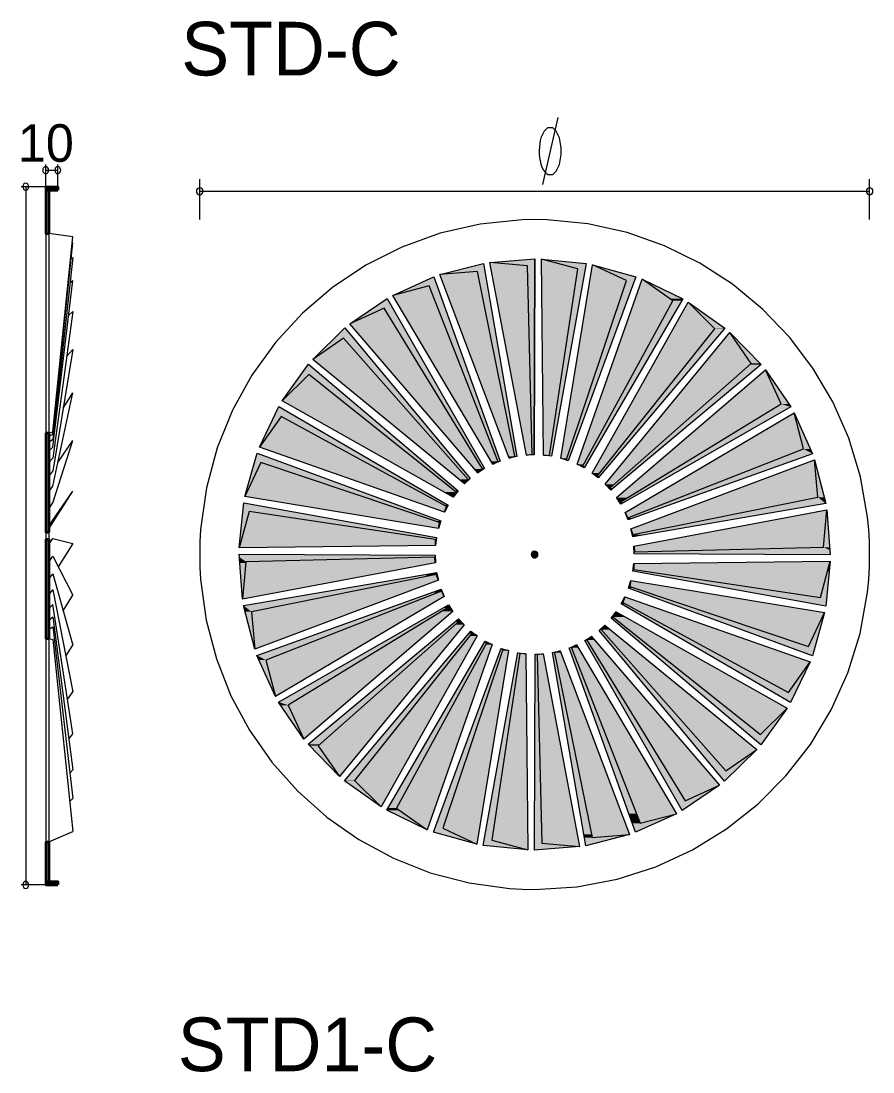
# Model space of a CAD drawing. Extents: x 0 to 244, y -13 to 257.
# Drawn here: x 133.9 to 243.9, y 121.6 to 257.3 of the extents above; entities that cross this region are included whole.
import ezdxf

# ---------------------------------------------------------------- set-up
doc = ezdxf.new("R2010")
doc.units = 0
for name, color, linetype in [('FILL', 8, 'Continuous'), ('GEOMETRY', 7, 'Continuous'), ('TEXT', 7, 'Continuous')]:
    doc.layers.add(name, color=color, linetype=linetype)

msp = doc.modelspace()

# ---------------------------------------------------------------- hatches: boundary and pattern name
at = {"layer": 'FILL'}
for points in [[(137.08, 235.5), (138.62, 235.5), (137.08, 235.95)], [(137.08, 235.95), (138.62, 235.5), (138.62, 235.95)], [(137.08, 229.92), (137.46, 229.92), (137.08, 235.5)], [(137.08, 235.5), (137.46, 229.92), (137.46, 235.5)], [(193.62, 226.04), (189.57, 225.01), (193.81, 225.01)], [(194.45, 226.16), (200.25, 226.16), (200.25, 226.61)], [(199.28, 225.73), (200.25, 225.73), (194.45, 226.16)], [(194.45, 226.16), (200.25, 225.73), (200.25, 226.16)], [(194.54, 225.73), (199.28, 225.73), (194.45, 226.16)], [(199.28, 225.73), (194.45, 226.16)], [(194.54, 225.73), (199.12, 201.38), (199.9, 201.38)], [(194.54, 225.73), (199.28, 225.73), (199.9, 201.38)], [(199.9, 201.38), (200.16, 201.38), (199.28, 225.73)], [(199.28, 225.73), (200.16, 201.38), (200.25, 225.73)], [(203.19, 226.02), (206.89, 226.02), (201.1, 226.59)], [(201.1, 226.59), (201.12, 225.33), (205.78, 225.33)], [(201.1, 226.59), (205.78, 225.33)], [(205.78, 225.33), (206.77, 225.33), (203.19, 226.02)], [(203.19, 226.02), (206.76, 225.33), (206.89, 226.02)], [(207.7, 225.87), (207.36, 223.81), (212.09, 223.81)], [(207.7, 225.87), (211.04, 224.3), (213.31, 224.3)], [(207.7, 225.87), (212.09, 223.81)], [(187.2, 224.31), (184.63, 223.16), (187.62, 223.16)], [(189.57, 225.01), (187.99, 224.59), (192.82, 225.01)], [(187.99, 224.59), (192.9, 224.59), (192.82, 225.01)], [(187.99, 224.59), (192.9, 224.59)], [(187.99, 224.59), (192.9, 224.59)], [(187.99, 224.59), (196.84, 201.12), (197.65, 201.12)], [(187.99, 224.59), (192.9, 224.59), (197.65, 201.12)], [(192.82, 225.01), (197.65, 201.12), (197.92, 201.12)], [(192.82, 225.01), (193.81, 225.01), (197.92, 201.12)], [(201.12, 225.33), (201.38, 201.26), (202.15, 201.26)], [(201.12, 225.33), (205.78, 225.33), (202.15, 201.26)], [(205.78, 225.33), (202.15, 201.24), (202.41, 201.24)], [(205.78, 225.33), (206.77, 225.33), (202.41, 201.24)], [(212.09, 223.81), (213.12, 223.81), (211.04, 224.3)], [(211.04, 224.3), (213.12, 223.81), (213.31, 224.3)], [(184.63, 223.16), (186.59, 223.16), (181.89, 221.91)], [(186.59, 223.16), (181.89, 221.91), (187.08, 221.91)], [(186.59, 223.16), (195.48, 200.5), (195.76, 200.5)], [(186.59, 223.16), (187.62, 223.16), (195.76, 200.5)], [(207.36, 223.81), (203.59, 200.86), (204.39, 200.86)], [(212.09, 223.81), (204.35, 200.7), (204.62, 200.7)], [(207.36, 223.81), (212.09, 223.81), (204.39, 200.86)], [(212.09, 223.81), (213.12, 223.81), (204.62, 200.7)], [(214.09, 223.99), (213.12, 221.21), (218.06, 221.21)], [(214.09, 223.99), (217.66, 221.48), (219.34, 221.48)], [(214.09, 223.99), (218.06, 221.21)], [(181.17, 221.51), (179.34, 220.27), (181.88, 220.27)], [(181.89, 221.91), (187.08, 221.91)], [(181.89, 221.91), (187.08, 221.91)], [(181.89, 221.91), (194.59, 200.49), (195.48, 200.49)], [(181.89, 221.91), (187.08, 221.91), (195.48, 200.49)], [(218.06, 221.21), (219.18, 221.21), (217.66, 221.48)], [(217.66, 221.48), (219.18, 221.21), (219.34, 221.48)], [(179.34, 220.27), (180.77, 220.27), (176.37, 218.23)], [(180.77, 220.27), (176.37, 218.23), (182, 218.23)], [(180.77, 220.27), (193.44, 199.55), (193.73, 199.55)], [(180.77, 220.27), (181.88, 220.27), (193.73, 199.55)], [(213.12, 221.21), (205.7, 200.09), (206.56, 200.09)], [(218.06, 221.21), (206.41, 199.81), (206.72, 199.81)], [(213.12, 221.21), (218.06, 221.21), (206.56, 200.09)], [(218.06, 221.21), (219.19, 221.21), (206.72, 199.81)], [(220.06, 221.05), (218.12, 217.6), (223.48, 217.6)], [(220.06, 221.05), (223.42, 217.66), (224.79, 217.66)], [(220.06, 221.05), (223.48, 217.6)], [(175.7, 217.7), (174.38, 216.4), (176.8, 216.4)], [(176.37, 218.23), (182, 218.23)], [(176.37, 218.23), (182, 218.23)], [(176.37, 218.23), (192.45, 199.49), (193.47, 199.49)], [(176.37, 218.23), (182, 218.23), (193.47, 199.49)], [(218.12, 217.6), (207.64, 198.95), (208.61, 198.95)], [(223.48, 217.6), (208.29, 198.56), (208.63, 198.56)], [(218.12, 217.6), (223.48, 217.6), (208.61, 198.95)], [(223.48, 217.6), (224.74, 217.6), (208.63, 198.56)], [(223.48, 217.6), (224.74, 217.6), (223.42, 217.66)], [(223.42, 217.66), (224.74, 217.6), (224.79, 217.66)], [(174.38, 216.4), (175.54, 216.4), (171.55, 213.63)], [(175.54, 216.4), (171.55, 213.63), (177.97, 213.63)], [(175.54, 216.4), (191.56, 198.24), (191.9, 198.24)], [(175.54, 216.4), (176.8, 216.4), (191.9, 198.24)], [(225.42, 217.11), (222.16, 213.13), (228.19, 213.13)], [(225.42, 217.11), (228.19, 213.13), (229.31, 213.13)], [(225.42, 217.11), (228.19, 213.13)], [(171.55, 213.63), (177.97, 213.63)], [(171.55, 213.63), (177.97, 213.63)], [(171.55, 213.63), (190.45, 198.13), (191.65, 198.13)], [(171.55, 213.63), (177.97, 213.63), (191.65, 198.13)], [(171, 213), (170.06, 211.69), (172.55, 211.69)], [(222.16, 213.13), (209.35, 197.5), (210.51, 197.5)], [(227.99, 212.96), (209.93, 197.01), (210.34, 197.01)], [(227.99, 212.96), (229.48, 212.96), (210.34, 197.01)], [(222.16, 213.13), (228.19, 213.13), (210.51, 197.5)], [(230.02, 212.29), (224.89, 207.89), (232.05, 207.89)], [(227.99, 212.96), (229.48, 212.96), (228.19, 213.13)], [(228.19, 213.13), (229.48, 212.96), (229.31, 213.13)], [(230.02, 212.29), (232.05, 207.89), (233.02, 207.89)], [(230.02, 212.29), (232.05, 207.89)], [(170.06, 211.69), (171.06, 211.69), (167.61, 208.28)], [(171.06, 211.69), (167.61, 208.28), (175.34, 208.28)], [(171.06, 211.69), (189.91, 196.66), (190.33, 196.66)], [(171.06, 211.69), (172.55, 211.69), (190.33, 196.66)], [(167.61, 208.28), (175.34, 208.28)], [(167.61, 208.28), (175.34, 208.28)], [(167.61, 208.28), (188.53, 196.5), (190.09, 196.5)], [(167.61, 208.28), (175.34, 208.28), (190.09, 196.5)], [(224.89, 207.89), (210.78, 195.78), (212.24, 195.78)], [(224.89, 207.89), (232.05, 207.89), (212.24, 195.78)], [(231.39, 207.49), (233.3, 207.49), (232.05, 207.89)], [(232.05, 207.89), (233.3, 207.49), (233.02, 207.89)], [(167.18, 207.55), (166.56, 206.26), (169.38, 206.26)], [(231.39, 207.49), (211.27, 195.19), (211.8, 195.19)], [(231.39, 207.49), (233.3, 207.49), (211.8, 195.19)], [(233.72, 206.75), (225.8, 202.07), (234.95, 202.07)], [(233.72, 206.75), (234.95, 202.07), (235.84, 202.07)], [(233.72, 206.75), (234.95, 202.07)], [(166.56, 206.26), (167.46, 206.26), (164.67, 202.31)], [(167.46, 206.26), (164.67, 202.31), (174.74, 202.31)], [(167.46, 206.26), (188.51, 194.81), (189.05, 194.81)], [(167.46, 206.26), (169.38, 206.26), (189.05, 194.81)], [(137.08, 191.31), (137.46, 191.31), (137.08, 204.14)], [(137.08, 204.14), (137.46, 191.31), (137.46, 204.14)], [(164.67, 202.31), (174.74, 202.31)], [(164.67, 202.31), (174.74, 202.31)], [(164.67, 202.31), (186.54, 194.62), (188.85, 194.62)], [(164.67, 202.31), (174.74, 202.31), (188.85, 194.62)], [(164.36, 201.52), (164.02, 200.3), (167.66, 200.3)], [(196.84, 201.12), (196.93, 200.87), (197.65, 201.12)], [(197.28, 201), (196.93, 200.87), (197.42, 201)], [(197.28, 201), (197.42, 201), (197.58, 201.09)], [(197.58, 201.09), (197.42, 201), (197.93, 201.09)], [(197.58, 201.09), (197.93, 201.09), (197.65, 201.12)], [(197.65, 201.12), (197.93, 201.09), (197.92, 201.12)], [(199.12, 201.38), (199.15, 201.26), (199.9, 201.38)], [(199.35, 201.29), (199.15, 201.26), (199.66, 201.29)], [(199.35, 201.29), (199.65, 201.29), (199.42, 201.3)], [(199.42, 201.3), (200.16, 201.3), (199.9, 201.38)], [(199.42, 201.3), (199.65, 201.29), (200.16, 201.3)], [(199.9, 201.38), (200.16, 201.31), (200.16, 201.38)], [(201.48, 201.24), (202.15, 201.24), (201.38, 201.26)], [(201.38, 201.26), (202.15, 201.24), (202.15, 201.26)], [(201.88, 201.2), (202.41, 201.2), (201.48, 201.24)], [(201.49, 201.24), (202.41, 201.2), (202.41, 201.24)], [(201.89, 201.2), (202.39, 201.12), (202.41, 201.2)], [(225.8, 202.07), (211.91, 193.84), (213.98, 193.84)], [(233.39, 201.46), (212.28, 193.16), (213.04, 193.16)], [(233.39, 201.46), (236.12, 201.46), (213.04, 193.16)], [(225.8, 202.07), (234.95, 202.07), (213.98, 193.84)], [(233.39, 201.46), (236.12, 201.46), (234.95, 202.07)], [(234.95, 202.07), (236.12, 201.46), (235.84, 202.07)], [(164.02, 200.3), (164.85, 200.3), (162.79, 195.92)], [(164.85, 200.3), (162.79, 195.92), (177.92, 195.92)], [(164.85, 200.3), (187.3, 192.78), (188.11, 192.78)], [(164.85, 200.3), (167.66, 200.3), (188.11, 192.78)], [(194.59, 200.49), (194.82, 200.12), (195.48, 200.49)], [(195.19, 200.32), (194.82, 200.12), (195.28, 200.32)], [(195.19, 200.32), (195.28, 200.32), (195.48, 200.49)], [(195.48, 200.49), (195.28, 200.32), (195.71, 200.49)], [(195.48, 200.49), (195.71, 200.49), (195.48, 200.5)], [(195.48, 200.5), (195.71, 200.49), (195.76, 200.5)], [(204.09, 200.7), (204.33, 200.7), (203.59, 200.86)], [(203.59, 200.86), (204.35, 200.7), (204.39, 200.86)], [(204.09, 200.7), (204.56, 200.55), (204.62, 200.7)], [(204.09, 200.7), (204.35, 200.7)], [(204.09, 200.7), (204.35, 200.7)], [(206.15, 199.86), (206.29, 199.86), (205.7, 200.09)], [(205.7, 200.09), (206.41, 199.81), (206.56, 200.09)], [(206.24, 199.81), (206.41, 199.81), (206.15, 199.86)], [(206.15, 199.86), (206.41, 199.81), (206.29, 199.86)], [(206.24, 199.81), (206.6, 199.61), (206.72, 199.81)], [(236.38, 200.67), (223.56, 195.84), (236.79, 195.84)], [(236.38, 200.67), (236.79, 195.84), (237.62, 195.84)], [(236.79, 195.84), (236.38, 200.67)], [(191.65, 198.14), (191.77, 198.14), (191.56, 198.24)], [(191.56, 198.24), (191.77, 198.14), (191.9, 198.24)], [(192.45, 199.49), (192.87, 199), (193.47, 199.49)], [(193.22, 199.27), (192.87, 199), (193.3, 199.27)], [(193.22, 199.27), (193.3, 199.27), (193.47, 199.49)], [(193.47, 199.49), (193.3, 199.27), (193.62, 199.49)], [(193.47, 199.49), (193.62, 199.49), (193.44, 199.55)], [(193.44, 199.55), (193.62, 199.49), (193.73, 199.55)], [(208.04, 198.66), (208.13, 198.66), (207.64, 198.95)], [(207.64, 198.95), (208.29, 198.56), (208.61, 198.95)], [(208.17, 198.56), (208.29, 198.56), (208.04, 198.66)], [(208.04, 198.66), (208.29, 198.56), (208.13, 198.66)], [(208.17, 198.56), (208.44, 198.34), (208.63, 198.56)], [(190.45, 198.14), (191.16, 197.56), (191.65, 198.14)], [(191.45, 197.92), (191.16, 197.57), (191.51, 197.92)], [(191.45, 197.92), (191.51, 197.92), (191.65, 198.14)], [(191.65, 198.14), (191.51, 197.92), (191.77, 198.14)], [(209.7, 197.14), (209.78, 197.14), (209.35, 197.5)], [(209.78, 197.14), (209.35, 197.5)], [(209.35, 197.5), (209.94, 197.01), (210.51, 197.5)], [(209.83, 197.01), (209.93, 197.01), (209.71, 197.14)], [(209.71, 197.14), (209.94, 197.01), (209.78, 197.14)], [(209.83, 197.01), (210.04, 196.76), (210.34, 197.01)], [(162.79, 195.92), (177.92, 195.92)], [(162.79, 195.92), (177.92, 195.92)], [(162.79, 195.92), (183.23, 192.55), (187.94, 192.55)], [(162.79, 195.92), (177.92, 195.92), (187.94, 192.55)], [(188.53, 196.5), (189.71, 195.84), (190.1, 196.5)], [(189.94, 196.26), (189.71, 195.84), (190, 196.26)], [(190.1, 196.5), (190.2, 196.5), (189.91, 196.66)], [(189.91, 196.66), (190.2, 196.5), (190.33, 196.66)], [(189.94, 196.26), (190, 196.26), (190.1, 196.5)], [(190.1, 196.5), (190, 196.26), (190.2, 196.5)], [(211.07, 195.36), (211.14, 195.36), (210.78, 195.78)], [(210.78, 195.78), (211.27, 195.19), (212.24, 195.78)], [(223.56, 195.84), (212.66, 191.73), (216.51, 191.73)], [(223.56, 195.84), (236.79, 195.84), (216.51, 191.73)], [(232.82, 195.02), (237.82, 195.02), (236.79, 195.84)], [(236.79, 195.84), (237.82, 195.02), (237.62, 195.84)], [(162.64, 195.1), (162.53, 193.98), (168.79, 193.98)], [(186.54, 194.63), (188.57, 193.9), (188.85, 194.63)], [(188.85, 194.62), (188.94, 194.62), (188.51, 194.81)], [(188.51, 194.81), (188.94, 194.62), (189.05, 194.81)], [(188.76, 194.36), (188.57, 193.9), (188.8, 194.36)], [(188.76, 194.36), (188.8, 194.36), (188.85, 194.63)], [(188.85, 194.63), (188.8, 194.36), (188.94, 194.63)], [(211.18, 195.19), (211.27, 195.19), (211.07, 195.36)], [(211.07, 195.36), (211.27, 195.19), (211.14, 195.36)], [(211.18, 195.19), (211.33, 194.93), (211.8, 195.19)], [(232.82, 195.02), (212.92, 191.01), (214.44, 191.01)], [(237.96, 194.19), (213.04, 189.51), (237.53, 189.51)], [(232.82, 195.02), (237.82, 195.02), (214.44, 191.01)], [(237.52, 189.38), (238.33, 189.38), (237.96, 194.19)], [(237.53, 189.51), (237.96, 194.19)], [(238.33, 189.38), (237.96, 194.19)], [(162.08, 189.59), (162.15, 189.59), (162.53, 193.98)], [(162.53, 193.98), (163.33, 193.98), (162.15, 189.59)], [(163.33, 193.98), (162.35, 190.36), (187.42, 190.36)], [(163.33, 193.98), (185.82, 190.61), (187.54, 190.61)], [(163.33, 193.98), (168.79, 193.98), (187.54, 190.61)], [(187.3, 192.78), (188.03, 192.55), (188.11, 192.78)], [(212.11, 193.38), (212.17, 193.38), (211.9, 193.84)], [(211.9, 193.84), (212.28, 193.16), (213.98, 193.84)], [(212.18, 193.16), (212.28, 193.16), (212.11, 193.38)], [(212.11, 193.38), (212.28, 193.16), (212.17, 193.38)], [(212.18, 193.16), (212.29, 192.9), (213.04, 193.16)], [(183.23, 192.55), (187.8, 191.79), (187.94, 192.55)], [(187.94, 192.55), (188.03, 192.55), (187.3, 192.78)], [(187.89, 192.28), (187.8, 191.79), (187.94, 192.28)], [(187.89, 192.28), (187.94, 192.28), (187.94, 192.55)], [(187.94, 192.55), (187.94, 192.28), (188.03, 192.55)], [(212.78, 191.24), (212.83, 191.24), (212.66, 191.73)], [(212.66, 191.73), (212.92, 191.01), (216.51, 191.73)], [(137.08, 177.57), (137.46, 177.57), (137.08, 190.4)], [(137.08, 190.4), (137.46, 177.57), (137.46, 190.4)], [(162.15, 189.59), (187.4, 189.59), (162.35, 190.36)], [(162.35, 190.36), (187.4, 189.59), (187.42, 190.36)], [(187.42, 190.36), (187.49, 190.36), (185.82, 190.61)], [(185.82, 190.61), (187.5, 190.36), (187.54, 190.61)], [(187.4, 189.59), (187.42, 190.1)], [(187.42, 190.1), (187.4, 189.59), (187.47, 190.1)], [(187.42, 190.1), (187.47, 190.1), (187.42, 190.36)], [(187.42, 190.36), (187.47, 190.1), (187.49, 190.36)], [(212.83, 191.01), (212.92, 191.01), (212.78, 191.24)], [(212.78, 191.24), (212.92, 191.01), (212.83, 191.24)], [(212.83, 191.01), (212.89, 190.73), (214.44, 191.01)], [(162.08, 189.59), (162.07, 189.3), (162.15, 189.59)], [(162.07, 189.3), (162.08, 189.3), (162.15, 189.59)], [(162.07, 189.3), (162.08, 189.3)], [(162.15, 189.59), (162.08, 189.3), (187.4, 189.59)], [(199.82, 188.61), (200.62, 188.61), (199.92, 188.75)], [(199.91, 188.74), (200.53, 188.74), (200.05, 188.84)], [(199.92, 188.75), (200.62, 188.61), (200.53, 188.75)], [(200.05, 188.84), (200.39, 188.84), (200.22, 188.87)], [(200.05, 188.84), (200.53, 188.74), (200.39, 188.84)], [(213.07, 189.38), (237.52, 189.38), (213.04, 189.51)], [(213.04, 189.51), (237.52, 189.38), (237.53, 189.51)], [(213.06, 189.38), (213.07, 189.38), (213.05, 189.51)], [(213.08, 189.01), (213.12, 189.01), (213.06, 189.38)], [(213.06, 189.38), (213.12, 189.01), (213.08, 189.38)], [(213.07, 189.38), (213.17, 188.76), (237.51, 189.38)], [(213.09, 188.76), (213.17, 188.76), (213.07, 189.01)], [(213.07, 189.01), (213.17, 188.76), (213.12, 189.01)], [(213.09, 188.5), (238.39, 188.5), (213.09, 188.76)], [(213.09, 188.76), (238.39, 188.5), (238.38, 188.76)], [(213.17, 188.76), (238.38, 188.76), (223.1, 189.01)], [(223.1, 189.01), (238.35, 189.01), (237.52, 189.38)], [(223.1, 189.01), (238.38, 188.76), (238.35, 189.01)], [(237.52, 189.38), (238.35, 189.01), (238.33, 189.38)], [(162.05, 188.36), (187.36, 188.36), (162.05, 188.47)], [(187.36, 188.36), (162.05, 188.47)], [(162.07, 188.11), (187.36, 188.11), (162.05, 188.36)], [(162.05, 188.36), (187.36, 188.11), (187.36, 188.36)], [(162.11, 187.5), (162.93, 187.5), (162.07, 188.11)], [(162.07, 188.11), (162.93, 187.5), (187.28, 188.11)], [(162.13, 187.35), (162.92, 187.35), (162.11, 187.5)], [(162.11, 187.5), (162.91, 187.35), (162.93, 187.5)], [(162.91, 187.35), (187.4, 187.35), (162.93, 187.5)], [(162.93, 187.5), (187.37, 187.5), (187.28, 188.11)], [(162.93, 187.5), (187.4, 187.35), (187.37, 187.5)], [(187.33, 187.85), (187.37, 187.85), (187.28, 188.11)], [(187.28, 188.11), (187.37, 187.85), (187.36, 188.11)], [(187.37, 187.5), (187.39, 187.5), (187.33, 187.85)], [(187.33, 187.85), (187.39, 187.5), (187.37, 187.85)], [(187.37, 187.5), (187.4, 187.35), (187.39, 187.5)], [(199.79, 188.44), (200.65, 188.44), (199.82, 188.61)], [(199.82, 188.27), (200.62, 188.27), (199.79, 188.44)], [(199.79, 188.44), (200.62, 188.27), (200.65, 188.44)], [(199.82, 188.61), (200.65, 188.44), (200.62, 188.61)], [(199.91, 188.13), (200.53, 188.13), (199.82, 188.27)], [(199.82, 188.27), (200.53, 188.13), (200.62, 188.27)], [(200.05, 188.04), (200.39, 188.04), (199.92, 188.13)], [(199.92, 188.13), (200.39, 188.04), (200.53, 188.13)], [(200.05, 188.04), (200.22, 187.99), (200.39, 188.04)], [(213.04, 187.27), (238.3, 187.27), (238.36, 187.56)], [(213.09, 188.5), (238.39, 188.41), (238.39, 188.5)], [(238.3, 187.27), (238.36, 187.27), (238.38, 187.56)], [(238.36, 187.56), (238.3, 187.27), (238.38, 187.56)], [(238.36, 187.56), (238.38, 187.56)], [(162.13, 187.35), (162.48, 182.67), (162.92, 187.35)], [(162.48, 182.67), (162.5, 182.67), (162.91, 187.35)], [(162.91, 187.35), (187.4, 187.35), (162.5, 182.67)], [(186, 185.86), (187.62, 185.86), (187.56, 186.13)], [(212.91, 186.27), (214.63, 186.27), (212.95, 186.51)], [(212.91, 186.27), (231.65, 182.88), (237.12, 182.88)], [(212.91, 186.27), (214.63, 186.27), (237.12, 182.88)], [(212.95, 186.51), (213.03, 186.51), (212.98, 186.77)], [(212.95, 186.51), (214.63, 186.27), (213.03, 186.51)], [(212.98, 186.77), (213.03, 186.77), (213.04, 187.27)], [(212.98, 186.77), (213.03, 186.51), (213.03, 186.77)], [(213.03, 186.51), (238.1, 186.51), (213.04, 187.27)], [(213.03, 186.51), (238.1, 186.51), (237.12, 182.88)], [(213.04, 187.27), (238.1, 186.51), (238.3, 187.27)], [(237.12, 182.88), (237.93, 182.88), (238.04, 186.27)], [(238.04, 186.27), (237.93, 182.88), (238.26, 186.27)], [(238.04, 186.27), (238.26, 186.27), (238.3, 187.27)], [(238.3, 187.27), (238.26, 186.27), (238.36, 187.27)], [(184.66, 185.64), (162.62, 181.83), (167.62, 181.83)], [(183.95, 185.14), (163.65, 181.03), (176.89, 181.03)], [(184.66, 185.64), (186.39, 185.64), (167.62, 181.83)], [(183.95, 185.14), (187.79, 185.14), (176.89, 181.03)], [(183.96, 185.14), (187.79, 185.14), (187.53, 185.87)], [(184.66, 185.64), (186.39, 185.64), (186, 185.87)], [(186, 185.87), (186.39, 185.64), (187.53, 185.87)], [(187.62, 185.64), (187.66, 185.64), (187.53, 185.87)], [(187.53, 185.87), (187.66, 185.64), (187.62, 185.87)], [(187.62, 185.64), (187.79, 185.14), (187.66, 185.64)], [(212.5, 184.57), (212.55, 184.57), (212.64, 185.07)], [(212.5, 184.31), (217.23, 184.31), (212.64, 185.07)], [(217.23, 184.31), (212.64, 185.07)], [(186.83, 183.5), (164.35, 175.4), (167.06, 175.4)], [(186.83, 183.5), (187.65, 183.5), (167.06, 175.4)], [(186.46, 183.03), (188.54, 183.03), (188.17, 183.7)], [(186.83, 183.5), (187.65, 183.5), (187.4, 183.7)], [(187.4, 183.7), (188.26, 183.7), (188.16, 183.97)], [(187.4, 183.7), (187.65, 183.5), (188.17, 183.7)], [(188.28, 183.5), (188.34, 183.5), (188.17, 183.7)], [(188.17, 183.7), (188.34, 183.5), (188.26, 183.7)], [(188.28, 183.5), (188.54, 183.03), (188.34, 183.5)], [(212.34, 184.1), (213.15, 184.1), (212.41, 184.31)], [(212.34, 184.1), (220.88, 180.94), (222.52, 180.94)], [(212.34, 184.1), (213.15, 184.1), (222.52, 180.94)], [(212.41, 184.31), (212.51, 184.31), (212.51, 184.57)], [(212.41, 184.31), (213.15, 184.1), (212.51, 184.31)], [(212.51, 184.57), (212.51, 184.31), (212.55, 184.57)], [(212.51, 184.31), (222.53, 180.94), (237.65, 180.94)], [(212.51, 184.31), (217.23, 184.31), (237.65, 180.94)], [(162.48, 182.67), (162.5, 182.67)], [(186.46, 183.03), (165.5, 174.8), (174.64, 174.8)], [(186.46, 183.03), (188.54, 183.03), (174.64, 174.8)], [(188.65, 181.68), (189.28, 181.68), (189.11, 181.94)], [(211.4, 182.05), (211.94, 182.05), (211.51, 182.25)], [(211.4, 182.05), (224.27, 174.56), (225.71, 174.56)], [(211.4, 182.05), (211.94, 182.05), (225.71, 174.56)], [(211.51, 182.25), (211.6, 182.25), (211.64, 182.5)], [(211.51, 182.25), (211.94, 182.05), (211.6, 182.25)], [(211.6, 182.25), (213.92, 182.25), (211.87, 182.96)], [(211.64, 182.5), (211.6, 182.25), (211.69, 182.5)], [(211.6, 182.25), (225.71, 174.56), (235.79, 174.56)], [(211.6, 182.25), (213.92, 182.25), (235.79, 174.56)], [(211.64, 182.5), (211.69, 182.5), (211.87, 182.96)], [(231.65, 182.88), (237.93, 182.88), (237.81, 181.77)], [(162.82, 181.03), (163.65, 181.03), (162.62, 181.84)], [(162.62, 181.84), (163.65, 181.03), (167.62, 181.84)], [(162.82, 181.03), (163.65, 181.03), (164.07, 176.2)], [(164.07, 176.2), (163.65, 181.03)], [(163.65, 181.03), (176.89, 181.03), (164.07, 176.2)], [(188.36, 181.51), (167.15, 169.37), (169.06, 169.37)], [(188.2, 181.08), (168.39, 168.97), (175.55, 168.97)], [(188.36, 181.51), (188.89, 181.51), (169.06, 169.37)], [(188.2, 181.08), (189.66, 181.08), (175.55, 168.97)], [(188.2, 181.08), (189.66, 181.08), (189.17, 181.68)], [(188.36, 181.51), (188.89, 181.51), (188.65, 181.68)], [(188.65, 181.68), (188.89, 181.51), (189.17, 181.68)], [(189.31, 181.51), (189.37, 181.51), (189.17, 181.68)], [(189.17, 181.68), (189.37, 181.51), (189.28, 181.68)], [(189.31, 181.51), (189.67, 181.08), (189.37, 181.51)], [(210.24, 180.36), (210.35, 180.36), (210.44, 180.6)], [(210.35, 180.36), (211.92, 180.36), (210.75, 181.02)], [(210.44, 180.6), (210.35, 180.36), (210.5, 180.6)], [(210.44, 180.6), (210.51, 180.6), (210.75, 181.02)], [(220.88, 180.94), (232.79, 176.56), (235.59, 176.56)], [(220.88, 180.94), (222.52, 180.94), (235.59, 176.56)], [(222.53, 180.94), (237.66, 180.94), (235.59, 176.56)], [(222.53, 180.94), (237.66, 180.94)], [(222.53, 180.94), (237.66, 180.94)], [(237.66, 180.94), (235.59, 176.56), (236.42, 176.56)], [(189.96, 179.73), (170.96, 163.92), (172.46, 163.92)], [(189.94, 179.36), (172.26, 163.73), (178.29, 163.73)], [(189.96, 179.73), (190.36, 179.73), (172.46, 163.92)], [(189.94, 179.36), (191.1, 179.36), (178.29, 163.73)], [(189.94, 179.36), (191.1, 179.36), (190.51, 179.86)], [(189.96, 179.73), (190.36, 179.73), (190.11, 179.86)], [(190.11, 179.86), (190.63, 179.86), (190.4, 180.11)], [(190.11, 179.86), (190.36, 179.73), (190.51, 179.86)], [(190.68, 179.73), (190.74, 179.73), (190.51, 179.86)], [(190.51, 179.86), (190.74, 179.73), (190.63, 179.86)], [(190.68, 179.73), (191.1, 179.36), (190.74, 179.73)], [(208.8, 178.73), (210.01, 178.73), (209.31, 179.31)], [(208.94, 178.96), (209, 178.96), (209.3, 179.31)], [(210.12, 180.22), (210.54, 180.22), (210.24, 180.36)], [(210.12, 180.22), (223.86, 168.6), (225.11, 168.6)], [(210.12, 180.22), (210.54, 180.22), (225.11, 168.6)], [(210.24, 180.36), (210.54, 180.22), (210.35, 180.36)], [(210.35, 180.36), (225.11, 168.6), (232.84, 168.6)], [(210.35, 180.36), (211.92, 180.36), (232.84, 168.6)], [(191.74, 178.22), (175.7, 159.25), (176.97, 159.25)], [(191.74, 178.22), (192.08, 178.22), (176.97, 159.25)], [(191.83, 177.91), (176.97, 159.26), (182.32, 159.26)], [(191.83, 177.91), (192.8, 177.91), (182.32, 159.26)], [(191.74, 178.22), (192.08, 178.22), (191.82, 178.31)], [(191.82, 178.31), (192.28, 178.31), (192, 178.52)], [(191.82, 178.31), (192.08, 178.22), (192.16, 178.31)], [(191.83, 177.91), (192.8, 177.91), (192.16, 178.31)], [(192.31, 178.22), (192.4, 178.22), (192.16, 178.31)], [(192.16, 178.31), (192.4, 178.22), (192.28, 178.31)], [(192.31, 178.22), (192.8, 177.91), (192.4, 178.22)], [(206.98, 177.39), (208, 177.39), (207.58, 177.86)], [(207.15, 177.59), (207.23, 177.59), (207.58, 177.86)], [(208.55, 178.62), (208.89, 178.62), (208.67, 178.73)], [(208.55, 178.62), (221.36, 163.23), (222.48, 163.23)], [(208.55, 178.62), (208.89, 178.62), (222.48, 163.23)], [(208.67, 178.73), (208.8, 178.73), (208.94, 178.96)], [(208.67, 178.73), (208.89, 178.62), (208.8, 178.73)], [(208.94, 178.96), (208.8, 178.73), (209, 178.96)], [(208.8, 178.73), (222.48, 163.23), (228.9, 163.23)], [(208.8, 178.73), (210.01, 178.73), (228.9, 163.23)], [(193.71, 177.02), (181.28, 155.67), (182.39, 155.67)], [(193.71, 177.02), (194.01, 177.02), (182.39, 155.67)], [(193.88, 176.79), (182.39, 155.67), (187.34, 155.67)], [(193.88, 176.79), (194.74, 176.79), (187.34, 155.67)], [(193.71, 177.02), (194, 177.02), (193.73, 177.06)], [(193.73, 177.06), (194.21, 177.06), (193.85, 177.25)], [(193.73, 177.06), (194.01, 177.02), (194.04, 177.06)], [(193.88, 176.79), (194.74, 176.79), (194.04, 177.06)], [(194.16, 177.02), (194.3, 177.02), (194.04, 177.06)], [(194.04, 177.06), (194.3, 177.02), (194.21, 177.06)], [(194.16, 177.02), (194.74, 176.79), (194.3, 177.02)], [(204.73, 176.39), (204.96, 176.39), (205.16, 176.56)], [(204.96, 176.39), (205.86, 176.39), (205.62, 176.76)], [(205.16, 176.56), (204.96, 176.39), (205.26, 176.56)], [(205.16, 176.56), (205.26, 176.56), (205.63, 176.76)], [(206.72, 177.32), (207.01, 177.32), (206.83, 177.39)], [(206.72, 177.32), (217.4, 158.64), (218.45, 158.64)], [(206.72, 177.32), (207.01, 177.32), (218.45, 158.64)], [(206.83, 177.39), (206.98, 177.39), (207.15, 177.59)], [(206.83, 177.39), (207.01, 177.32), (206.98, 177.39)], [(207.15, 177.59), (206.98, 177.39), (207.23, 177.59)], [(206.98, 177.39), (218.45, 158.64), (224.08, 158.64)], [(206.98, 177.39), (208, 177.39), (224.08, 158.64)], [(232.79, 176.56), (236.42, 176.56), (236.09, 175.34)], [(164.62, 174.8), (165.5, 174.8), (164.35, 175.4)], [(164.35, 175.4), (165.5, 174.8), (167.06, 175.4)], [(195.82, 176.15), (187.33, 153.07), (188.36, 153.07)], [(195.82, 176.15), (196.1, 176.15), (188.36, 153.07)], [(196.05, 176.02), (188.36, 153.07), (193.08, 153.07)], [(196.05, 176.02), (196.85, 176.02), (193.08, 153.07)], [(198.04, 175.62), (193.68, 151.54), (194.67, 151.54)], [(198.04, 175.62), (198.3, 175.62), (194.67, 151.54)], [(198.3, 175.62), (194.67, 151.54), (199.33, 151.54)], [(195.82, 176.15), (196.36, 176.15), (195.88, 176.31)], [(195.82, 176.15), (196.1, 176.15)], [(195.82, 176.15), (196.1, 176.15)], [(196.05, 176.02), (196.85, 176.02), (196.1, 176.15)], [(196.1, 176.15), (196.37, 176.15)], [(196.1, 176.15), (196.37, 176.15)], [(196.11, 176.15), (196.85, 176.02), (196.38, 176.15)], [(198.04, 175.68), (198.56, 175.68), (198.05, 175.74)], [(198.04, 175.63), (198.96, 175.63), (198.04, 175.68)], [(198.04, 175.68), (198.96, 175.63), (198.56, 175.68)], [(198.04, 175.62), (198.3, 175.62), (198.04, 175.63)], [(198.04, 175.63), (198.3, 175.62), (198.3, 175.63)], [(198.3, 175.63), (199.07, 175.62), (198.96, 175.63)], [(198.3, 175.62), (199.07, 175.62), (198.3, 175.63)], [(198.3, 175.62), (199.07, 175.62), (199.33, 151.54)], [(200.19, 151.13), (201.16, 151.13), (200.28, 175.49)], [(200.28, 175.57), (200.79, 175.57), (201.02, 175.57)], [(200.28, 175.49), (200.55, 175.49), (200.28, 175.57)], [(200.28, 175.57), (200.55, 175.49), (201.02, 175.57)], [(200.28, 175.49), (201.16, 151.13), (200.55, 175.49)], [(200.55, 175.49), (201.33, 175.49), (201.32, 175.6)], [(200.55, 175.49), (201.16, 151.13), (205.9, 151.13)], [(200.55, 175.49), (201.33, 175.49), (205.9, 151.13)], [(200.79, 175.57), (201.1, 175.57), (201.32, 175.6)], [(200.79, 175.57), (201.02, 175.57), (201.1, 175.57)], [(202.53, 175.77), (202.89, 175.77), (203.02, 175.88)], [(202.53, 175.74), (202.79, 175.74), (202.53, 175.77)], [(202.53, 175.77), (202.79, 175.74), (202.89, 175.77)], [(202.53, 175.74), (206.58, 152.27), (207.55, 152.27)], [(202.53, 175.74), (202.79, 175.74), (207.55, 152.27)], [(202.79, 175.74), (203.61, 175.74), (203.52, 175.99)], [(202.79, 175.74), (207.55, 152.27), (212.46, 152.27)], [(202.79, 175.74), (203.61, 175.74), (212.46, 152.27)], [(203.03, 175.88), (202.89, 175.77), (203.16, 175.88)], [(203.03, 175.88), (203.16, 175.88), (203.52, 175.99)], [(204.69, 176.36), (204.96, 176.36), (204.73, 176.39)], [(204.69, 176.35), (212.38, 154.95), (213.38, 154.95)], [(204.69, 176.35), (204.96, 176.35), (213.38, 154.95)], [(204.73, 176.39), (204.96, 176.36), (204.96, 176.39)], [(204.96, 176.39), (213.38, 154.95), (218.55, 154.95)], [(204.96, 176.39), (205.86, 176.39), (218.55, 154.95)], [(164.62, 174.8), (165.5, 174.8), (166.73, 170.11)], [(165.5, 174.8), (166.73, 170.11)], [(165.5, 174.8), (174.64, 174.8), (166.73, 170.11)], [(224.27, 174.56), (231.07, 170.6), (232.99, 170.6)], [(224.27, 174.56), (225.71, 174.56), (232.99, 170.6)], [(225.71, 174.56), (235.79, 174.56), (232.99, 170.6)], [(225.71, 174.56), (235.79, 174.56)], [(225.71, 174.56), (235.79, 174.56)], [(235.79, 174.56), (232.99, 170.6), (233.88, 170.6)], [(231.07, 170.6), (233.88, 170.6), (233.27, 169.32)], [(167.42, 168.97), (168.39, 168.97), (167.15, 169.37)], [(167.15, 169.37), (168.39, 168.97), (169.06, 169.37)], [(167.42, 168.97), (168.39, 168.97), (170.43, 164.57)], [(168.39, 168.97), (170.43, 164.57)], [(168.39, 168.97), (175.55, 168.97), (170.43, 164.57)], [(223.86, 168.6), (227.9, 165.18), (229.39, 165.18)], [(223.86, 168.6), (225.11, 168.6), (229.39, 165.18)], [(225.11, 168.6), (232.84, 168.6), (229.39, 165.18)], [(225.11, 168.6), (232.84, 168.6)], [(225.11, 168.6), (232.84, 168.6)], [(232.84, 168.6), (229.39, 165.18), (230.39, 165.18)], [(227.9, 165.18), (230.39, 165.18), (229.45, 163.87)], [(171.13, 163.73), (172.26, 163.73), (170.96, 163.92)], [(170.96, 163.92), (172.26, 163.73), (172.46, 163.92)], [(171.13, 163.73), (172.26, 163.73), (175.03, 159.76)], [(172.26, 163.73), (175.03, 159.76)], [(172.26, 163.73), (178.29, 163.73), (175.03, 159.76)], [(221.36, 163.23), (223.65, 160.47), (224.91, 160.47)], [(221.36, 163.23), (222.48, 163.23), (224.91, 160.47)], [(222.48, 163.23), (228.9, 163.23), (224.91, 160.47)], [(222.48, 163.23), (228.9, 163.23)], [(222.48, 163.23), (228.9, 163.23)], [(228.9, 163.23), (224.91, 160.47), (226.07, 160.47)], [(223.65, 160.47), (226.07, 160.47), (224.74, 159.16)], [(175.66, 159.21), (177.03, 159.21), (175.7, 159.26)], [(175.66, 159.21), (177.03, 159.21), (180.38, 155.82)], [(175.7, 159.26), (177.03, 159.21), (176.97, 159.26)], [(176.97, 159.26), (180.38, 155.82)], [(176.97, 159.26), (182.32, 159.26), (180.38, 155.82)], [(217.4, 158.64), (218.57, 156.61), (219.68, 156.61)], [(217.4, 158.64), (218.45, 158.64), (219.68, 156.61)], [(218.45, 158.64), (224.08, 158.64), (219.68, 156.61)], [(218.45, 158.64), (224.08, 158.64)], [(218.45, 158.64), (224.08, 158.64)], [(224.08, 158.64), (219.68, 156.61), (221.11, 156.61)], [(218.57, 156.61), (221.11, 156.61), (219.28, 155.35)], [(181.11, 155.39), (182.79, 155.39), (181.28, 155.67)], [(181.11, 155.39), (182.79, 155.39), (186.36, 152.87)], [(181.28, 155.67), (182.79, 155.39), (182.38, 155.67)], [(182.39, 155.67), (186.36, 152.87)], [(182.39, 155.67), (187.34, 155.67), (186.36, 152.87)], [(212.38, 154.95), (212.83, 153.72), (213.86, 153.72)], [(212.38, 154.95), (213.38, 154.95), (213.86, 153.72)], [(213.38, 154.95), (218.55, 154.95), (213.86, 153.72)], [(213.38, 154.95), (218.55, 154.95)], [(213.38, 154.95), (218.55, 154.95)], [(218.55, 154.95), (213.86, 153.72), (215.81, 153.72)], [(212.83, 153.71), (215.81, 153.71), (213.24, 152.55)], [(187.14, 152.56), (189.4, 152.56), (187.33, 153.07)], [(187.14, 152.56), (189.4, 152.56), (192.74, 151.01)], [(187.33, 153.07), (189.4, 152.56), (188.36, 153.07)], [(188.36, 153.07), (192.74, 151.01)], [(188.36, 153.07), (193.08, 153.07), (192.74, 151.01)], [(206.64, 151.87), (207.63, 151.87), (206.58, 152.27)], [(206.58, 152.27), (207.63, 151.87), (207.55, 152.27)], [(207.55, 152.27), (207.63, 151.87), (212.46, 152.27)], [(207.55, 152.27), (212.46, 152.27)], [(207.55, 152.27), (212.46, 152.27)], [(207.63, 151.87), (210.87, 151.87), (212.46, 152.27)], [(137.08, 146.21), (137.46, 146.21), (137.08, 151.34)], [(137.08, 151.34), (137.46, 146.21), (137.46, 151.34)], [(193.56, 150.84), (197.25, 150.84), (193.68, 151.54)], [(193.56, 150.84), (199.35, 150.27), (197.25, 150.84)], [(193.68, 151.54), (197.25, 150.84), (194.67, 151.54)], [(194.67, 151.54), (199.35, 150.27)], [(194.67, 151.54), (199.33, 151.54), (199.35, 150.27)], [(200.19, 150.7), (205.99, 150.7), (200.19, 151.13)], [(200.19, 151.13), (205.99, 150.7), (201.16, 151.13)], [(200.19, 150.25), (200.19, 150.7)], [(200.19, 150.7), (200.19, 150.25), (205.99, 150.7)], [(205.99, 150.7), (201.16, 151.13)], [(201.16, 151.13), (205.99, 150.7), (205.9, 151.13)], [(206.64, 151.87), (210.87, 151.87), (206.83, 150.82)], [(137.08, 145.76), (138.62, 145.76), (137.08, 146.21)], [(137.08, 146.21), (138.62, 145.76), (138.62, 146.21)]]:
    msp.add_hatch(color=7, dxfattribs=at).paths.add_polyline_path(points)

# ---------------------------------------------------------------- linework, layer by layer
at = {"layer": 'GEOMETRY', "lineweight": 13}
for points in [[(203.2, 244.87), (201.25, 236.21)], [(137.08, 235.95), (137.08, 238.81)], [(137.08, 238.08), (138.62, 238.08)], [(138.62, 235.95), (138.62, 238.81)], [(156.96, 231.7), (156.96, 236.92)], [(243.49, 231.7), (243.49, 236.92)], [(137.08, 235.95), (133.88, 235.95)], [(134.49, 235.95), (134.49, 145.76)], [(138.62, 235.95), (137.08, 235.95)], [(137.08, 235.95), (137.08, 145.76)], [(138.62, 235.5), (137.46, 235.5)], [(137.46, 235.5), (137.46, 146.21)], [(138.62, 235.95), (138.62, 235.5)], [(156.96, 235.37), (243.49, 235.37)], [(137.08, 204.14), (137.46, 204.14), (137.98, 204.26), (140.56, 229.48), (137.46, 229.92)], [(137.46, 229.92), (137.08, 229.92)], [(137.46, 203.74), (137.98, 203.99), (140.57, 228.71)], [(140.48, 228.71), (140.57, 228.71)], [(140.35, 226.72), (140.57, 226.82), (137.98, 203.34)], [(196.93, 200.87), (187.99, 224.59), (193.62, 226.04), (197.93, 201.09)], [(199.15, 201.26), (194.45, 226.16), (200.25, 226.61), (200.16, 201.3)], [(199.9, 201.38), (199.29, 225.73), (194.45, 226.16)], [(200.16, 201.3), (200.25, 226.61)], [(201.38, 201.26), (201.1, 226.59), (206.89, 226.02), (202.39, 201.12)], [(202.15, 201.24), (205.78, 225.33), (201.1, 226.59)], [(203.59, 200.86), (207.7, 225.87), (213.31, 224.3), (204.56, 200.55)], [(204.35, 200.71), (212.09, 223.81), (207.7, 225.87)], [(194.82, 200.12), (181.89, 221.91), (187.2, 224.31), (195.76, 200.5)], [(197.65, 201.12), (192.82, 225.01), (187.99, 224.59)], [(137.46, 201.79), (137.98, 202.29), (140.57, 223.82)], [(140.21, 223.56), (140.56, 223.82)], [(195.48, 200.49), (186.59, 223.16), (181.89, 221.91)], [(205.7, 200.09), (214.09, 223.99), (219.34, 221.48), (206.6, 199.61)], [(206.41, 199.81), (218.06, 221.21), (214.09, 223.99)], [(192.87, 199), (176.37, 218.23), (181.17, 221.51), (193.73, 199.55)], [(193.47, 199.49), (180.77, 220.27), (176.37, 218.23)], [(207.64, 198.95), (220.06, 221.05), (224.79, 217.66), (208.44, 198.33)], [(208.29, 198.56), (223.48, 217.6), (220.06, 221.05)], [(140.02, 219.31), (140.57, 219.82), (137.98, 200.9)], [(191.16, 197.56), (171.55, 213.63), (175.7, 217.7), (191.9, 198.24)], [(191.65, 198.13), (175.54, 216.4), (171.55, 213.63)], [(209.35, 197.5), (225.42, 217.11), (229.48, 212.96), (210.04, 196.75)], [(209.94, 197.01), (228.19, 213.12), (225.42, 217.11)], [(139.77, 214.03), (140.57, 214.93), (137.98, 199.21)], [(189.71, 195.84), (167.61, 208.28), (171, 213), (190.33, 196.66)], [(210.78, 195.78), (230.02, 212.29), (233.3, 207.49), (211.34, 194.93)], [(211.27, 195.19), (232.05, 207.89), (230.02, 212.29)], [(190.1, 196.5), (171.06, 211.69), (167.61, 208.28)], [(137.46, 196.52), (137.98, 197.27), (140.57, 209.32)], [(139.31, 207.34), (140.57, 209.32)], [(188.57, 193.9), (164.67, 202.31), (167.18, 207.55), (189.05, 194.81)], [(211.91, 193.84), (233.72, 206.75), (236.12, 201.46), (212.29, 192.9)], [(212.27, 193.16), (234.95, 202.07), (233.72, 206.75)], [(188.85, 194.63), (167.46, 206.26), (164.67, 202.31)], [(137.46, 202.94), (137.98, 203.34)], [(137.98, 195.12), (140.57, 203.15)], [(138.64, 200.33), (140.57, 203.15)], [(187.8, 191.79), (162.79, 195.92), (164.36, 201.52), (188.11, 192.78)], [(196.93, 200.87), (197.65, 201.12)], [(197.93, 201.09), (196.93, 200.87)], [(200.16, 201.3), (199.14, 201.26)], [(199.15, 201.26), (199.9, 201.38)], [(202.39, 201.12), (201.38, 201.26)], [(201.38, 201.26), (202.15, 201.24)], [(137.46, 200.3), (137.98, 200.9)], [(187.94, 192.55), (164.85, 200.31), (162.79, 195.92)], [(195.76, 200.5), (194.82, 200.12)], [(194.82, 200.12), (195.48, 200.49)], [(204.56, 200.55), (203.59, 200.86)], [(203.59, 200.86), (204.35, 200.71)], [(206.6, 199.61), (205.7, 200.09)], [(205.7, 200.09), (206.41, 199.81)], [(212.66, 191.73), (236.38, 200.67), (237.82, 195.02), (212.89, 190.73)], [(212.92, 191.01), (236.79, 195.84), (236.38, 200.67)], [(137.46, 198.53), (137.98, 199.21)], [(191.9, 198.24), (191.16, 197.56)], [(193.73, 199.55), (192.87, 199)], [(192.87, 199), (193.47, 199.49)], [(208.44, 198.33), (207.64, 198.95)], [(207.64, 198.95), (208.29, 198.56)], [(191.16, 197.56), (191.65, 198.13)], [(210.04, 196.76), (209.35, 197.5)], [(209.35, 197.5), (209.94, 197.01)], [(137.46, 191.75), (140.57, 196.6)], [(137.46, 192.06), (137.98, 192.85), (140.57, 196.6)], [(190.33, 196.66), (189.71, 195.84)], [(189.71, 195.84), (190.1, 196.5)], [(211.34, 194.93), (210.78, 195.78)], [(210.78, 195.78), (211.27, 195.19)], [(137.46, 194.34), (137.98, 195.12)], [(187.4, 189.59), (162.07, 189.3), (162.64, 195.1), (187.54, 190.61)], [(189.05, 194.81), (188.57, 193.9)], [(188.57, 193.9), (188.85, 194.63)], [(213.04, 189.51), (237.96, 194.19), (238.39, 188.41), (213.09, 188.5)], [(213.17, 188.76), (237.52, 189.38), (237.96, 194.19)], [(187.42, 190.36), (163.33, 193.98), (162.07, 189.3)], [(188.11, 192.78), (187.8, 191.79)], [(212.29, 192.9), (211.9, 193.84)], [(211.9, 193.84), (212.27, 193.16)], [(187.8, 191.79), (187.94, 192.55)], [(212.89, 190.73), (212.66, 191.73)], [(212.66, 191.73), (212.92, 191.01)], [(137.46, 191.31), (137.08, 191.31)], [(137.46, 190.4), (137.08, 190.4)], [(137.46, 189.73), (137.98, 190.51), (140.57, 189.87)], [(187.54, 190.61), (187.4, 189.59)], [(187.4, 189.59), (187.42, 190.36)], [(140.57, 189.87), (138.68, 186.85)], [(213.09, 188.5), (213.04, 189.51)], [(213.04, 189.51), (213.17, 188.76)], [(137.46, 187.44), (137.98, 188.2), (140.57, 183.2)], [(187.4, 187.35), (162.48, 182.67), (162.05, 188.47), (187.36, 188.36)], [(187.28, 188.11), (162.93, 187.5), (162.48, 182.67)], [(187.4, 187.35), (187.28, 188.11)], [(187.36, 188.36), (187.4, 187.34)], [(213.04, 187.27), (238.38, 187.56), (237.81, 181.77), (212.91, 186.27)], [(213.03, 186.51), (237.12, 182.88), (238.38, 187.56)], [(187.79, 185.14), (164.07, 176.2), (162.62, 181.83), (187.57, 186.13)], [(187.56, 186.13), (187.79, 185.14)], [(212.91, 186.27), (213.04, 187.27)], [(213.04, 187.27), (213.03, 186.51)], [(137.46, 185.25), (137.98, 185.95), (140.57, 176.73)], [(187.53, 185.87), (163.65, 181.03), (164.07, 176.2)], [(187.79, 185.14), (187.52, 185.87)], [(212.34, 184.1), (212.64, 185.07)], [(212.64, 185.07), (237.65, 180.94), (236.09, 175.34), (212.34, 184.1)], [(212.64, 185.07), (212.51, 184.31)], [(137.46, 183.24), (137.98, 183.86), (140.57, 170.7)], [(188.54, 183.03), (166.73, 170.11), (164.35, 175.4), (188.16, 183.97)], [(188.17, 183.7), (165.5, 174.8), (166.73, 170.11)], [(188.16, 183.97), (188.54, 183.03)], [(188.54, 183.03), (188.17, 183.7)], [(212.51, 184.31), (235.59, 176.56), (237.65, 180.94)], [(137.46, 181.46), (137.98, 181.98)], [(140.04, 164.6), (140.57, 165.28), (137.98, 181.98)], [(139.31, 181.17), (140.57, 183.2)], [(189.66, 181.08), (170.43, 164.57), (167.15, 169.37), (189.11, 181.94)], [(189.11, 181.94), (189.67, 181.08)], [(211.4, 182.05), (211.88, 182.96)], [(211.87, 182.96), (235.79, 174.56), (233.27, 169.32), (211.4, 182.05)], [(211.87, 182.96), (211.6, 182.25)], [(211.6, 182.25), (232.99, 170.6), (235.79, 174.56)], [(189.17, 181.68), (168.39, 168.97), (170.43, 164.57)], [(189.66, 181.08), (189.17, 181.68)], [(210.12, 180.22), (210.75, 181.02)], [(210.75, 181.02), (232.84, 168.6), (229.45, 163.87), (210.12, 180.22)], [(210.75, 181.02), (210.35, 180.36)], [(137.46, 179.96), (137.98, 180.37), (140.57, 160.64), (140.18, 160.2)], [(191.1, 179.36), (175.03, 159.76), (170.96, 163.92), (190.4, 180.11)], [(190.51, 179.86), (172.26, 163.73), (175.03, 159.76)], [(190.4, 180.11), (191.1, 179.36)], [(191.1, 179.36), (190.51, 179.86)], [(208.55, 178.62), (209.3, 179.31)], [(209.3, 179.31), (228.9, 163.23), (224.74, 159.16), (208.55, 178.62)], [(209.3, 179.31), (208.8, 178.73)], [(210.35, 180.36), (229.39, 165.18), (232.84, 168.6)], [(137.46, 178.8), (137.98, 179.07), (140.57, 156.92), (140.15, 156.55)], [(192.8, 177.91), (180.38, 155.82), (175.66, 159.21), (192, 178.52)], [(192.16, 178.31), (176.97, 159.25), (180.38, 155.82)], [(192, 178.52), (192.8, 177.91)], [(192.8, 177.91), (192.16, 178.31)], [(206.72, 177.32), (207.58, 177.86)], [(207.58, 177.86), (224.08, 158.64), (219.28, 155.35), (206.72, 177.32)], [(207.58, 177.86), (206.98, 177.39)], [(208.8, 178.73), (224.91, 160.47), (228.9, 163.23)], [(137.46, 177.57), (137.08, 177.57)], [(137.46, 177.57), (137.98, 177.44), (140.57, 152.65)], [(139.65, 175.31), (140.57, 176.73)], [(194.74, 176.79), (186.35, 152.87), (181.11, 155.39), (193.85, 177.25)], [(194.04, 177.06), (182.39, 155.67), (186.35, 152.87)], [(193.85, 177.25), (194.74, 176.79)], [(194.74, 176.79), (194.04, 177.06)], [(204.69, 176.35), (205.63, 176.76)], [(205.63, 176.76), (218.55, 154.95), (213.24, 152.55), (204.69, 176.37)], [(205.63, 176.76), (204.96, 176.39)], [(206.98, 177.39), (219.68, 156.61), (224.08, 158.64)], [(196.85, 176.02), (192.74, 151.01), (187.14, 152.56), (195.88, 176.32)], [(196.1, 176.15), (188.36, 153.07), (192.74, 151.01)], [(199.07, 175.62), (199.35, 150.27), (193.56, 150.84), (198.05, 175.76)], [(198.3, 175.63), (194.67, 151.54), (199.35, 150.27)], [(195.88, 176.31), (196.85, 176.02)], [(196.85, 176.02), (196.1, 176.15)], [(198.05, 175.74), (199.07, 175.62)], [(199.07, 175.62), (198.3, 175.63)], [(201.32, 175.6), (206, 150.7), (200.19, 150.25), (200.29, 175.57)], [(200.28, 175.57), (201.32, 175.6)], [(201.32, 175.6), (200.55, 175.49)], [(200.55, 175.49), (201.16, 151.13), (205.99, 150.7)], [(202.53, 175.77), (203.52, 175.99)], [(203.52, 175.99), (212.46, 152.27), (206.83, 150.82), (202.53, 175.77)], [(203.52, 175.99), (202.79, 175.74)], [(202.79, 175.74), (207.63, 151.87), (212.46, 152.27)], [(204.96, 176.39), (213.86, 153.71), (218.55, 154.95)], [(139.88, 169.7), (140.57, 170.7)], [(137.46, 151.34), (140.57, 152.65)], [(137.46, 151.34), (137.08, 151.34)], [(137.08, 145.76), (133.88, 145.76)], [(138.62, 145.76), (137.08, 145.76)], [(138.62, 146.21), (137.46, 146.21)], [(138.62, 145.76), (138.62, 146.21)]]:
    msp.add_lwpolyline(points, dxfattribs=at)
for points in [[(201.9, 243.57), (201.47, 243.14), (201.03, 242.27), (200.95, 241.91), (200.88, 241.52), (200.83, 241.09), (200.8, 240.64), (200.81, 240.19), (200.84, 239.73), (200.92, 239.28), (201.02, 238.85), (201.17, 238.45), (201.37, 238.09), (201.61, 237.77), (201.9, 237.51), (202.55, 237.51), (202.98, 237.94), (203.42, 238.81), (203.63, 240.11), (203.63, 240.98), (203.42, 242.27), (202.98, 243.14), (202.55, 243.57), (201.9, 243.57)], [(137.46, 238.08), (137.43, 238.26), (137.35, 238.4), (137.29, 238.45), (137.22, 238.49), (137.16, 238.52), (137.1, 238.53), (137.05, 238.54), (136.99, 238.53), (136.94, 238.51), (136.89, 238.47), (136.84, 238.43), (136.8, 238.38), (136.75, 238.32), (136.71, 238.26), (136.68, 238.08), (136.71, 237.91), (136.75, 237.84), (136.79, 237.78), (136.84, 237.73), (136.89, 237.69), (136.94, 237.66), (136.99, 237.64), (137.05, 237.63), (137.11, 237.64), (137.17, 237.65), (137.23, 237.67), (137.29, 237.71), (137.35, 237.76), (137.43, 237.91), (137.46, 238.08)], [(139.01, 238.08), (138.98, 238.26), (138.9, 238.4), (138.84, 238.45), (138.78, 238.5), (138.72, 238.52), (138.66, 238.54), (138.6, 238.54), (138.54, 238.53), (138.48, 238.51), (138.43, 238.47), (138.38, 238.43), (138.34, 238.38), (138.3, 238.32), (138.27, 238.26), (138.24, 238.08), (138.27, 237.91), (138.35, 237.76), (138.47, 237.67), (138.62, 237.63), (138.77, 237.67), (138.9, 237.76), (138.98, 237.91), (139.01, 238.08)], [(134.89, 235.95), (134.85, 236.12), (134.77, 236.26), (134.65, 236.38), (134.5, 236.41), (134.35, 236.38), (134.22, 236.26), (134.14, 236.12), (134.11, 235.95), (134.14, 235.79), (134.22, 235.63), (134.35, 235.53), (134.5, 235.5), (134.65, 235.53), (134.77, 235.63), (134.85, 235.79), (134.89, 235.95)], [(157.4, 235.37), (157.36, 235.52), (157.26, 235.68), (157.13, 235.77), (156.96, 235.8), (156.79, 235.77), (156.65, 235.68), (156.56, 235.52), (156.53, 235.37), (156.56, 235.2), (156.65, 235.06), (156.79, 234.95), (156.96, 234.92), (157.13, 234.95), (157.26, 235.06), (157.36, 235.2), (157.4, 235.37)], [(243.92, 235.37), (243.89, 235.52), (243.8, 235.68), (243.66, 235.77), (243.49, 235.8), (243.32, 235.77), (243.18, 235.68), (243.09, 235.52), (243.04, 235.37), (243.09, 235.2), (243.18, 235.06), (243.32, 234.95), (243.49, 234.92), (243.66, 234.95), (243.8, 235.06), (243.89, 235.2), (243.92, 235.37)], [(243.49, 188.44), (243.46, 190.05), (243.37, 191.67), (243.21, 193.27), (242.3, 198.48), (240.79, 203.45), (238.74, 208.14), (236.17, 212.51), (233.12, 216.52), (229.65, 220.14), (225.77, 223.34), (221.55, 226.08), (217, 228.31), (212.17, 230.01), (207.11, 231.15), (201.84, 231.67), (200.22, 231.7), (198.61, 231.67), (193.19, 231.12), (188, 229.93), (183.06, 228.15), (178.43, 225.8), (174.13, 222.93), (170.22, 219.59), (166.73, 215.8), (163.7, 211.62), (161.19, 207.07), (159.22, 202.21), (157.83, 197.06), (157.08, 191.67), (156.99, 190.05), (156.96, 188.44), (156.99, 186.82), (157.08, 185.21), (157.8, 179.97), (159.12, 174.95), (161, 170.19), (163.4, 165.73), (166.29, 161.6), (169.64, 157.85), (173.39, 154.5), (177.52, 151.61), (181.98, 149.21), (186.74, 147.32), (191.75, 146.01), (196.99, 145.29), (198.61, 145.2), (200.22, 145.17), (205.65, 145.51), (210.89, 146.5), (215.89, 148.1), (220.61, 150.27), (225.01, 152.98), (229.05, 156.18), (232.68, 159.83), (235.86, 163.9), (238.54, 168.35), (240.69, 173.14), (242.26, 178.23), (243.21, 183.59), (243.37, 185.21), (243.46, 186.82), (243.49, 188.44)], [(200.65, 188.44), (200.62, 188.61), (200.53, 188.75), (200.39, 188.84), (200.22, 188.87), (200.05, 188.84), (199.91, 188.75), (199.82, 188.61), (199.79, 188.44), (199.82, 188.27), (199.86, 188.2), (199.91, 188.14), (199.96, 188.09), (200.02, 188.05), (200.08, 188.02), (200.14, 188), (200.2, 188), (200.27, 188), (200.34, 188.01), (200.4, 188.04), (200.47, 188.08), (200.53, 188.13), (200.62, 188.27), (200.65, 188.44)], [(134.89, 145.76), (134.85, 145.92), (134.77, 146.08), (134.65, 146.18), (134.5, 146.21), (134.35, 146.18), (134.22, 146.08), (134.14, 145.92), (134.11, 145.76), (134.14, 145.59), (134.22, 145.44), (134.35, 145.33), (134.5, 145.3), (134.65, 145.33), (134.77, 145.44), (134.85, 145.59), (134.89, 145.76)]]:
    msp.add_lwpolyline(points, close=True, dxfattribs=at)
at = {"layer": 'GEOMETRY', "lineweight": 35}
for points in [[(137.08, 235.95), (137.08, 235.5), (138.62, 235.5)], [(137.08, 235.95), (138.62, 235.95), (138.62, 235.5)], [(137.08, 235.5), (137.08, 229.92), (137.46, 229.92)], [(137.08, 235.5), (137.46, 235.5), (137.46, 229.92)], [(137.08, 204.14), (137.08, 191.31), (137.46, 191.31)], [(137.08, 204.14), (137.46, 204.14), (137.46, 191.31)], [(137.08, 190.4), (137.08, 177.57), (137.46, 177.57)], [(137.08, 190.4), (137.46, 190.4), (137.46, 177.57)], [(137.08, 151.34), (137.08, 146.21), (137.46, 146.21)], [(137.08, 151.34), (137.46, 151.34), (137.46, 146.21)], [(137.08, 146.21), (137.08, 145.76), (138.62, 145.76)], [(137.08, 146.21), (138.62, 146.21), (138.62, 145.76)]]:
    msp.add_lwpolyline(points, dxfattribs=at)

# ---------------------------------------------------------------- texts
at = {"layer": 'TEXT'}
for s, height, p in [('STD-C', 6.936, (154.58, 250.31)), ('10', 4.855, (133.48, 239.16)), ('STD1-C', 6.936, (154.13, 121.69))]:
    msp.add_text(s, height=height, dxfattribs=at).set_placement(p)

doc.saveas('drawing.dxf')
